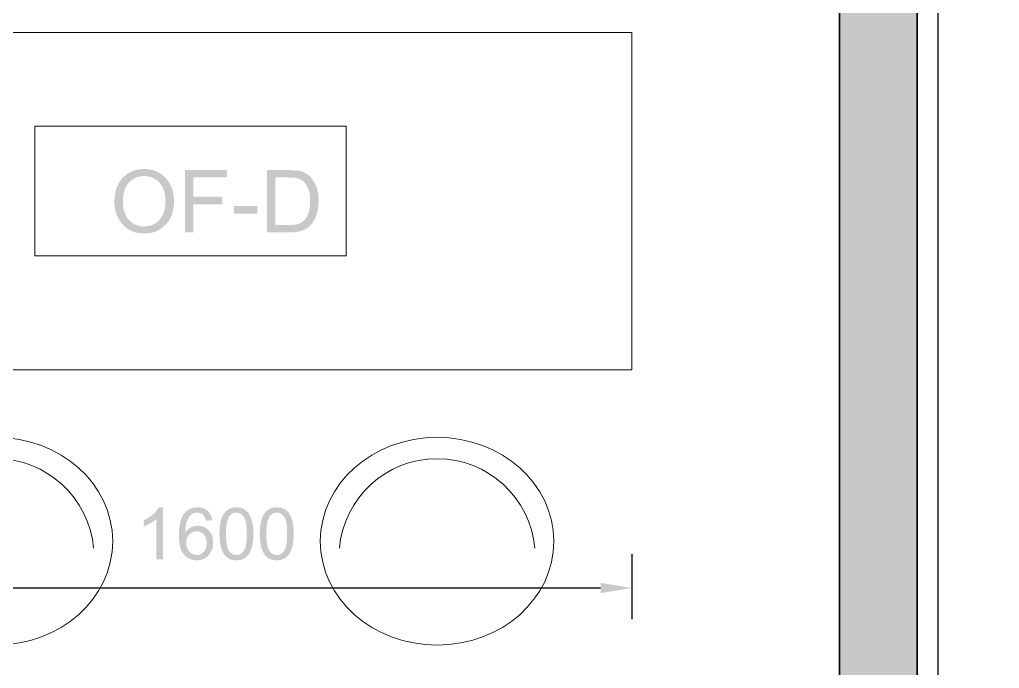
# Model space of a CAD drawing. Header units: millimetres. Extents: x -1336 to 24201, y -1370 to 16142.
# Drawn here: x 4871 to 6758, y 575 to 1825 of the extents above; entities that cross this region are included whole.
import ezdxf

# ---------------------------------------------------------------- set-up
doc = ezdxf.new("R2010")
doc.units = ezdxf.units.MM
for name, color, linetype, lineweight in [('A-ANNO-TEXT', 7, 'Continuous', 13), ('A-DIMS-MM', 7, 'Continuous', 13), ('A-DOOR', 7, 'Continuous', 13), ('A-FLOOR-ZONE', 7, 'Continuous', 13), ('A-FURN-GEN', 7, 'Continuous', 13), ('A-WALL-EXIST', 7, 'Continuous', 35)]:
    doc.layers.add(name, color=color, linetype=linetype, lineweight=lineweight)

msp = doc.modelspace()

# ---------------------------------------------------------------- hatches: boundary and pattern name
at = {"layer": 'A-ANNO-TEXT'}
h = msp.add_hatch(color=7, dxfattribs=at)
h.paths.add_polyline_path([(5110.8, 1537), (5114, 1537), (5117, 1536.8), (5120, 1536.4), (5122.9, 1536), (5125.7, 1535.4), (5128.5, 1534.6), (5131.2, 1533.8), (5133.8, 1532.8), (5136.3, 1531.6), (5138.8, 1530.4), (5141.2, 1529), (5143.5, 1527.4), (5145.8, 1525.8), (5147.9, 1523.9), (5150.1, 1522), (5152.1, 1519.9), (5154, 1517.8), (5155.9, 1515.5), (5157.6, 1513.1), (5159.1, 1510.7), (5160.6, 1508.2), (5161.9, 1505.6), (5163.1, 1502.9), (5164.1, 1500.1), (5165.1, 1497.2), (5165.9, 1494.3), (5166.6, 1491.3), (5167.1, 1488.2), (5167.6, 1485), (5167.9, 1481.7), (5168.1, 1478.3), (5168.1, 1474.8), (5168.1, 1471.4), (5167.9, 1468), (5167.6, 1464.8), (5167.1, 1461.6), (5166.6, 1458.5), (5165.9, 1455.4), (5165.1, 1452.5), (5164.1, 1449.7), (5163, 1446.9), (5161.8, 1444.2), (5160.5, 1441.6), (5159.1, 1439.1), (5157.5, 1436.7), (5155.8, 1434.4), (5154, 1432.1), (5152, 1429.9), (5150, 1427.9), (5147.8, 1426), (5145.7, 1424.2), (5143.4, 1422.5), (5141.1, 1421), (5138.7, 1419.6), (5136.2, 1418.3), (5133.7, 1417.2), (5131.1, 1416.2), (5128.4, 1415.3), (5125.6, 1414.6), (5122.8, 1414), (5119.9, 1413.6), (5117, 1413.2), (5113.9, 1413), (5110.8, 1413), (5107.6, 1413), (5104.5, 1413.2), (5101.5, 1413.6), (5098.5, 1414.1), (5095.6, 1414.7), (5092.8, 1415.4), (5090.1, 1416.3), (5087.4, 1417.4), (5084.9, 1418.5), (5082.4, 1419.8), (5080, 1421.3), (5077.6, 1422.9), (5075.4, 1424.6), (5073.2, 1426.4), (5071.1, 1428.4), (5069.1, 1430.6), (5067.2, 1432.8), (5065.4, 1435.1), (5063.7, 1437.4), (5062.2, 1439.8), (5060.8, 1442.3), (5059.5, 1444.8), (5058.3, 1447.4), (5057.3, 1450.1), (5056.3, 1452.8), (5055.5, 1455.6), (5054.8, 1458.4), (5054.3, 1461.3), (5053.9, 1464.3), (5053.5, 1467.3), (5053.4, 1470.4), (5053.3, 1473.5), (5053.4, 1477.2), (5053.6, 1480.7), (5053.9, 1484.2), (5054.3, 1487.5), (5054.9, 1490.8), (5055.6, 1493.9), (5056.4, 1497), (5057.3, 1499.9), (5058.4, 1502.8), (5059.6, 1505.6), (5060.9, 1508.2), (5062.3, 1510.8), (5063.9, 1513.3), (5065.6, 1515.6), (5067.4, 1517.9), (5069.3, 1520.1), (5071.3, 1522.1), (5073.5, 1524), (5075.6, 1525.8), (5077.9, 1527.5), (5080.2, 1529), (5082.6, 1530.4), (5085.1, 1531.7), (5087.7, 1532.8), (5090.3, 1533.8), (5093, 1534.7), (5095.8, 1535.4), (5098.7, 1536), (5101.6, 1536.4), (5104.6, 1536.8), (5107.7, 1537), (5110.8, 1537)])
h.paths.add_polyline_path([(5110.7, 1426.5), (5112.9, 1426.6), (5115.1, 1426.7), (5117.3, 1427), (5119.4, 1427.3), (5121.4, 1427.8), (5123.4, 1428.3), (5125.3, 1429), (5127.2, 1429.7), (5129, 1430.6), (5130.8, 1431.5), (5132.5, 1432.6), (5134.2, 1433.7), (5135.8, 1435), (5137.3, 1436.3), (5138.8, 1437.8), (5140.3, 1439.3), (5141.6, 1440.9), (5142.9, 1442.7), (5144.1, 1444.5), (5145.2, 1446.3), (5146.3, 1448.3), (5147.2, 1450.3), (5148, 1452.4), (5148.8, 1454.6), (5149.5, 1456.8), (5150, 1459.2), (5150.5, 1461.6), (5150.9, 1464.1), (5151.3, 1466.7), (5151.5, 1469.3), (5151.6, 1472), (5151.7, 1474.8), (5151.6, 1477.7), (5151.5, 1480.5), (5151.3, 1483.2), (5151, 1485.9), (5150.6, 1488.4), (5150.1, 1490.9), (5149.5, 1493.3), (5148.8, 1495.5), (5148, 1497.8), (5147.2, 1499.9), (5146.2, 1501.9), (5145.2, 1503.9), (5144, 1505.7), (5142.8, 1507.5), (5141.5, 1509.2), (5140.1, 1510.9), (5138.6, 1512.4), (5137.1, 1513.8), (5135.6, 1515.1), (5133.9, 1516.4), (5132.3, 1517.5), (5130.6, 1518.5), (5128.8, 1519.5), (5127, 1520.3), (5125.2, 1521), (5123.3, 1521.7), (5121.4, 1522.2), (5119.4, 1522.7), (5117.4, 1523), (5115.3, 1523.3), (5113.2, 1523.4), (5111, 1523.5), (5108.8, 1523.4), (5106.6, 1523.3), (5104.5, 1523), (5102.4, 1522.7), (5100.4, 1522.3), (5098.4, 1521.7), (5096.5, 1521.1), (5094.6, 1520.4), (5092.8, 1519.5), (5091, 1518.6), (5089.3, 1517.6), (5087.6, 1516.5), (5086, 1515.3), (5084.4, 1514), (5082.9, 1512.6), (5081.4, 1511.1), (5080, 1509.5), (5078.7, 1507.8), (5077.4, 1506), (5076.3, 1504.1), (5075.2, 1502.1), (5074.3, 1500), (5073.4, 1497.8), (5072.7, 1495.4), (5072, 1493), (5071.4, 1490.5), (5070.9, 1487.9), (5070.5, 1485.1), (5070.2, 1482.3), (5069.9, 1479.4), (5069.8, 1476.3), (5069.8, 1473.2), (5069.8, 1470.6), (5069.9, 1468.1), (5070.2, 1465.7), (5070.5, 1463.3), (5070.9, 1460.9), (5071.4, 1458.7), (5071.9, 1456.5), (5072.6, 1454.3), (5073.4, 1452.2), (5074.2, 1450.2), (5075.1, 1448.3), (5076.2, 1446.4), (5077.3, 1444.5), (5078.5, 1442.8), (5079.8, 1441.1), (5081.1, 1439.4), (5082.6, 1437.9), (5084.1, 1436.4), (5085.6, 1435.1), (5087.2, 1433.8), (5088.9, 1432.6), (5090.6, 1431.6), (5092.4, 1430.6), (5094.2, 1429.8), (5096.1, 1429), (5098, 1428.4), (5100, 1427.8), (5102, 1427.3), (5104.1, 1427), (5106.2, 1426.7), (5108.4, 1426.6), (5110.7, 1426.5)])
h.paths.add_polyline_path([(5270.2, 1520.8), (5205.1, 1520.8), (5205.1, 1483.6), (5261.5, 1483.6), (5261.5, 1469.4), (5205.1, 1469.4), (5205.1, 1415), (5189.3, 1415), (5189.3, 1535), (5270.2, 1535), (5270.2, 1520.8)])
h.paths.add_polyline_path([(5328.7, 1451), (5283.6, 1451), (5283.6, 1465.8), (5328.7, 1465.8), (5328.7, 1451)])
h.paths.add_polyline_path([(5347.5, 1535), (5388.9, 1535), (5391.6, 1535), (5394.2, 1534.9), (5396.6, 1534.8), (5399, 1534.7), (5401.3, 1534.6), (5403.5, 1534.4), (5405.6, 1534.2), (5407.7, 1533.9), (5409.6, 1533.6), (5411.5, 1533.1), (5413.4, 1532.6), (5415.3, 1532), (5417.2, 1531.3), (5419, 1530.4), (5420.9, 1529.5), (5422.7, 1528.5), (5424.4, 1527.4), (5426.1, 1526.1), (5427.8, 1524.8), (5429.4, 1523.4), (5430.9, 1521.9), (5432.4, 1520.2), (5433.8, 1518.5), (5435.2, 1516.7), (5436.5, 1514.7), (5437.7, 1512.8), (5438.9, 1510.7), (5440, 1508.6), (5441, 1506.4), (5442, 1504.1), (5442.8, 1501.8), (5443.6, 1499.4), (5444, 1498.1), (5444.3, 1496.8), (5444.7, 1495.5), (5445, 1494.2), (5445.2, 1492.8), (5445.5, 1491.4), (5445.7, 1490), (5445.9, 1488.5), (5446.1, 1487), (5446.3, 1485.5), (5446.4, 1483.9), (5446.5, 1482.4), (5446.6, 1480.7), (5446.7, 1479.1), (5446.7, 1477.4), (5446.7, 1475.7), (5446.6, 1472.4), (5446.5, 1469.2), (5446.3, 1466), (5445.9, 1463), (5445.5, 1460), (5444.9, 1457.1), (5444.3, 1454.3), (5443.5, 1451.5), (5442.7, 1448.8), (5441.8, 1446.2), (5440.7, 1443.7), (5439.6, 1441.2), (5438.4, 1438.8), (5437, 1436.5), (5435.6, 1434.2), (5434.1, 1432.1), (5433.3, 1431), (5432.4, 1430), (5431.6, 1429), (5430.7, 1428.1), (5429.7, 1427.2), (5428.7, 1426.3), (5427.7, 1425.4), (5426.7, 1424.6), (5425.6, 1423.8), (5424.4, 1423.1), (5423.3, 1422.4), (5422.1, 1421.7), (5420.9, 1421), (5419.6, 1420.4), (5418.3, 1419.8), (5416.9, 1419.3), (5415.6, 1418.8), (5414.2, 1418.3), (5412.7, 1417.8), (5411.2, 1417.4), (5409.7, 1417), (5408.2, 1416.7), (5406.6, 1416.4), (5405, 1416.1), (5403.3, 1415.8), (5401.6, 1415.6), (5399.9, 1415.4), (5398.1, 1415.3), (5396.3, 1415.2), (5394.5, 1415.1), (5392.6, 1415), (5390.7, 1415), (5347.5, 1415), (5347.5, 1535)])
h.paths.add_polyline_path([(5363.4, 1429.2), (5389.1, 1429.2), (5391, 1429.3), (5392.9, 1429.3), (5394.7, 1429.4), (5396.5, 1429.5), (5398.2, 1429.6), (5399.9, 1429.8), (5401.5, 1430), (5403.1, 1430.2), (5404.7, 1430.5), (5406.2, 1430.9), (5407.8, 1431.4), (5409.3, 1432), (5410.9, 1432.8), (5412.5, 1433.6), (5414.1, 1434.5), (5415.6, 1435.5), (5416.4, 1436.1), (5417.2, 1436.7), (5417.9, 1437.4), (5418.7, 1438.1), (5419.4, 1438.8), (5420.1, 1439.6), (5420.8, 1440.4), (5421.4, 1441.3), (5422.1, 1442.2), (5422.7, 1443.1), (5423.3, 1444.1), (5423.9, 1445.2), (5424.5, 1446.3), (5425.1, 1447.4), (5425.6, 1448.6), (5426.2, 1449.8), (5426.7, 1451.1), (5427.1, 1452.4), (5427.6, 1453.7), (5428, 1455.1), (5428.4, 1456.6), (5428.7, 1458.1), (5429, 1459.7), (5429.3, 1461.3), (5429.5, 1463), (5429.7, 1464.7), (5429.9, 1466.4), (5430.1, 1468.2), (5430.2, 1470.1), (5430.3, 1472), (5430.3, 1474), (5430.3, 1476), (5430.3, 1478.2), (5430.2, 1480.4), (5430.1, 1482.6), (5429.9, 1484.7), (5429.7, 1486.8), (5429.4, 1488.8), (5429.1, 1490.8), (5428.7, 1492.8), (5428.3, 1494.7), (5427.8, 1496.6), (5427.2, 1498.5), (5426.5, 1500.3), (5425.7, 1502), (5424.8, 1503.7), (5423.9, 1505.4), (5422.8, 1507), (5421.7, 1508.6), (5420.6, 1510), (5419.4, 1511.4), (5418.2, 1512.6), (5417, 1513.7), (5415.7, 1514.8), (5414.3, 1515.7), (5413, 1516.5), (5411.6, 1517.2), (5410.2, 1517.8), (5408.8, 1518.4), (5407.5, 1518.9), (5406.1, 1519.3), (5404.8, 1519.6), (5403.5, 1519.9), (5402.1, 1520.1), (5400.8, 1520.3), (5399.3, 1520.4), (5397.7, 1520.5), (5396.1, 1520.6), (5394.4, 1520.7), (5392.5, 1520.7), (5390.6, 1520.7), (5388.6, 1520.8), (5363.4, 1520.8), (5363.4, 1429.2)])
at = {"layer": 'A-DIMS-MM'}
h = msp.add_hatch(color=7, dxfattribs=at)
h.paths.add_polyline_path([(6572.6, 1160.7), (6585, 1160.7), (6585, 1091.3), (6583.8, 1091.3), (6582.7, 1091.3), (6581.6, 1091.4), (6580.4, 1091.6), (6579.3, 1091.8), (6578.2, 1092.1), (6577.1, 1092.4), (6576, 1092.8), (6574.3, 1093.5), (6572.5, 1094.3), (6570.8, 1095.2), (6569, 1096.2), (6567.3, 1097.3), (6565.5, 1098.6), (6563.8, 1099.9), (6562.1, 1101.3), (6561.2, 1102), (6560.3, 1102.8), (6559.4, 1103.6), (6558.5, 1104.5), (6557.6, 1105.4), (6556.6, 1106.4), (6555.7, 1107.4), (6554.7, 1108.4), (6553.7, 1109.5), (6552.6, 1110.6), (6551.6, 1111.8), (6550.6, 1113), (6549.5, 1114.2), (6548.4, 1115.5), (6547.3, 1116.8), (6546.2, 1118.1), (6544.4, 1120.2), (6542.8, 1122.2), (6541.1, 1124.2), (6539.5, 1126), (6538, 1127.8), (6536.5, 1129.4), (6535, 1131), (6533.6, 1132.5), (6532.2, 1133.9), (6530.9, 1135.2), (6529.6, 1136.4), (6528.4, 1137.6), (6527.2, 1138.6), (6526.1, 1139.6), (6525, 1140.5), (6523.9, 1141.3), (6522.9, 1142), (6521.9, 1142.7), (6520.9, 1143.3), (6519.9, 1143.9), (6518.9, 1144.4), (6517.9, 1144.9), (6516.9, 1145.4), (6516, 1145.8), (6515, 1146.1), (6514, 1146.4), (6513.1, 1146.7), (6512.1, 1146.9), (6511.2, 1147.1), (6510.3, 1147.2), (6509.4, 1147.3), (6508.4, 1147.3), (6507.5, 1147.3), (6506.6, 1147.2), (6505.6, 1147.1), (6504.8, 1146.9), (6503.9, 1146.8), (6503, 1146.5), (6502.2, 1146.2), (6501.4, 1145.9), (6500.6, 1145.6), (6499.8, 1145.2), (6499, 1144.7), (6498.3, 1144.2), (6497.6, 1143.7), (6496.9, 1143.1), (6496.2, 1142.5), (6495.5, 1141.8), (6494.9, 1141.1), (6494.3, 1140.4), (6493.7, 1139.6), (6493.2, 1138.9), (6492.7, 1138.1), (6492.3, 1137.2), (6491.9, 1136.4), (6491.6, 1135.5), (6491.2, 1134.6), (6491, 1133.7), (6490.8, 1132.7), (6490.6, 1131.7), (6490.4, 1130.7), (6490.3, 1129.7), (6490.3, 1128.6), (6490.2, 1127.5), (6490.3, 1126.4), (6490.3, 1125.3), (6490.4, 1124.2), (6490.6, 1123.1), (6490.8, 1122.1), (6491, 1121.1), (6491.3, 1120.1), (6491.6, 1119.1), (6492, 1118.2), (6492.4, 1117.3), (6492.9, 1116.5), (6493.4, 1115.7), (6493.9, 1114.9), (6494.5, 1114.1), (6495.2, 1113.3), (6495.8, 1112.6), (6496.5, 1111.9), (6497.3, 1111.3), (6498.1, 1110.7), (6498.9, 1110.2), (6499.7, 1109.7), (6500.6, 1109.2), (6501.5, 1108.8), (6502.5, 1108.4), (6503.5, 1108.1), (6504.5, 1107.8), (6505.5, 1107.6), (6506.6, 1107.3), (6507.7, 1107.2), (6508.9, 1107.1), (6510.1, 1107), (6511.3, 1107), (6509.9, 1093.7), (6508.1, 1093.9), (6506.3, 1094.2), (6504.6, 1094.5), (6503, 1094.9), (6501.4, 1095.3), (6499.8, 1095.8), (6498.3, 1096.3), (6496.9, 1097), (6495.5, 1097.6), (6494.2, 1098.4), (6492.9, 1099.1), (6491.7, 1100), (6490.5, 1100.9), (6489.4, 1101.9), (6488.3, 1102.9), (6487.3, 1104), (6486.4, 1105.1), (6485.5, 1106.3), (6484.7, 1107.5), (6483.9, 1108.8), (6483.2, 1110.1), (6482.6, 1111.5), (6482, 1112.9), (6481.5, 1114.4), (6481.1, 1115.9), (6480.7, 1117.4), (6480.3, 1119), (6480.1, 1120.7), (6479.8, 1122.4), (6479.7, 1124.2), (6479.6, 1126), (6479.6, 1127.8), (6479.6, 1129.7), (6479.7, 1131.5), (6479.9, 1133.3), (6480.1, 1135), (6480.4, 1136.6), (6480.7, 1138.3), (6481.2, 1139.8), (6481.7, 1141.3), (6482.2, 1142.8), (6482.8, 1144.2), (6483.5, 1145.6), (6484.3, 1146.9), (6485.1, 1148.2), (6486, 1149.4), (6486.9, 1150.6), (6488, 1151.7), (6489, 1152.8), (6490.1, 1153.8), (6491.2, 1154.7), (6492.4, 1155.6), (6493.6, 1156.4), (6494.8, 1157.1), (6496.1, 1157.8), (6497.3, 1158.3), (6498.6, 1158.9), (6500, 1159.3), (6501.4, 1159.7), (6502.8, 1160), (6504.2, 1160.2), (6505.7, 1160.4), (6507.2, 1160.5), (6508.7, 1160.5), (6510.3, 1160.5), (6511.9, 1160.4), (6513.4, 1160.2), (6515, 1159.9), (6516.5, 1159.5), (6518.1, 1159.1), (6519.6, 1158.6), (6521.1, 1158), (6522.6, 1157.3), (6524.2, 1156.5), (6525.8, 1155.6), (6527.4, 1154.5), (6529, 1153.4), (6530.6, 1152.2), (6532.3, 1150.8), (6533.9, 1149.4), (6534.8, 1148.6), (6535.7, 1147.8), (6536.6, 1146.9), (6537.6, 1145.9), (6538.6, 1144.9), (6539.7, 1143.8), (6540.8, 1142.7), (6541.9, 1141.4), (6543.1, 1140.2), (6544.3, 1138.8), (6545.6, 1137.4), (6546.9, 1136), (6548.2, 1134.5), (6549.6, 1132.9), (6551, 1131.2), (6552.4, 1129.5), (6553.6, 1128.1), (6554.7, 1126.8), (6555.8, 1125.5), (6556.9, 1124.2), (6557.9, 1123.1), (6558.8, 1122), (6559.7, 1121), (6560.6, 1120), (6561.4, 1119.1), (6562.1, 1118.3), (6562.8, 1117.5), (6563.5, 1116.8), (6564.1, 1116.2), (6564.7, 1115.6), (6565.2, 1115.1), (6565.6, 1114.6), (6567.4, 1113.1), (6569.1, 1111.6), (6570.9, 1110.3), (6572.6, 1109.2), (6572.6, 1160.7)])
h.paths.add_polyline_path([(6557.5, 1174.5), (6556.4, 1188), (6557.6, 1188.2), (6558.7, 1188.5), (6559.9, 1188.7), (6561, 1189), (6562, 1189.4), (6563.1, 1189.7), (6564.1, 1190.1), (6565, 1190.5), (6565.9, 1191), (6566.8, 1191.5), (6567.6, 1192), (6568.4, 1192.5), (6569.2, 1193.1), (6569.9, 1193.7), (6570.6, 1194.4), (6571.2, 1195), (6571.8, 1195.7), (6572.4, 1196.4), (6572.9, 1197.2), (6573.4, 1197.9), (6573.8, 1198.7), (6574.2, 1199.5), (6574.6, 1200.3), (6574.9, 1201.1), (6575.2, 1201.9), (6575.5, 1202.8), (6575.7, 1203.6), (6575.9, 1204.5), (6576, 1205.4), (6576.1, 1206.3), (6576.2, 1207.3), (6576.2, 1208.2), (6576.2, 1209.4), (6576.1, 1210.5), (6575.9, 1211.6), (6575.8, 1212.7), (6575.5, 1213.8), (6575.2, 1214.8), (6574.8, 1215.8), (6574.4, 1216.8), (6574, 1217.8), (6573.4, 1218.8), (6572.9, 1219.7), (6572.2, 1220.6), (6571.6, 1221.5), (6570.8, 1222.3), (6570, 1223.2), (6569.2, 1224), (6568.3, 1224.8), (6567.3, 1225.5), (6566.4, 1226.2), (6565.4, 1226.8), (6564.3, 1227.4), (6563.3, 1227.9), (6562.2, 1228.4), (6561, 1228.8), (6559.8, 1229.2), (6558.6, 1229.5), (6557.4, 1229.8), (6556.1, 1230), (6554.7, 1230.2), (6553.4, 1230.3), (6552, 1230.4), (6550.5, 1230.4), (6549.2, 1230.4), (6547.9, 1230.3), (6546.6, 1230.2), (6545.3, 1230.1), (6544.1, 1229.8), (6542.9, 1229.6), (6541.8, 1229.3), (6540.7, 1228.9), (6539.6, 1228.5), (6538.6, 1228), (6537.6, 1227.5), (6536.6, 1227), (6535.7, 1226.4), (6534.8, 1225.7), (6534, 1225), (6533.1, 1224.3), (6532.4, 1223.5), (6531.7, 1222.6), (6531, 1221.8), (6530.4, 1220.9), (6529.8, 1220), (6529.3, 1219.1), (6528.8, 1218.1), (6528.4, 1217.1), (6528, 1216.1), (6527.7, 1215), (6527.4, 1213.9), (6527.2, 1212.8), (6527, 1211.7), (6526.9, 1210.5), (6526.8, 1209.3), (6526.8, 1208), (6526.8, 1206.5), (6526.9, 1205), (6527.2, 1203.5), (6527.5, 1202.1), (6527.9, 1200.7), (6528.4, 1199.4), (6528.9, 1198.1), (6529.6, 1196.8), (6530.3, 1195.6), (6531.1, 1194.4), (6532, 1193.3), (6532.8, 1192.3), (6533.8, 1191.4), (6534.8, 1190.5), (6535.8, 1189.7), (6536.9, 1188.9), (6535.4, 1176.8), (6481.4, 1187), (6481.4, 1239.2), (6493.8, 1239.2), (6493.8, 1197.3), (6522, 1191.6), (6521.2, 1192.8), (6520.4, 1194), (6519.7, 1195.2), (6519.1, 1196.4), (6518.5, 1197.6), (6518, 1198.8), (6517.5, 1200.1), (6517, 1201.3), (6516.6, 1202.6), (6516.3, 1203.8), (6516, 1205.1), (6515.8, 1206.3), (6515.6, 1207.6), (6515.5, 1208.9), (6515.4, 1210.2), (6515.4, 1211.5), (6515.4, 1213.2), (6515.5, 1214.8), (6515.7, 1216.5), (6516, 1218.1), (6516.3, 1219.6), (6516.7, 1221.2), (6517.2, 1222.7), (6517.8, 1224.1), (6518.4, 1225.6), (6519.1, 1227), (6519.9, 1228.3), (6520.7, 1229.7), (6521.7, 1231), (6522.7, 1232.2), (6523.8, 1233.5), (6524.9, 1234.7), (6526.1, 1235.8), (6527.4, 1236.9), (6528.7, 1237.9), (6530, 1238.8), (6531.4, 1239.7), (6532.8, 1240.4), (6534.3, 1241.1), (6535.8, 1241.8), (6537.3, 1242.3), (6538.9, 1242.8), (6540.6, 1243.2), (6542.3, 1243.5), (6544, 1243.8), (6545.7, 1244), (6547.6, 1244.1), (6549.4, 1244.1), (6551.2, 1244.1), (6552.9, 1244), (6554.6, 1243.8), (6556.3, 1243.6), (6557.9, 1243.3), (6559.5, 1243), (6561.1, 1242.5), (6562.7, 1242), (6564.2, 1241.5), (6565.7, 1240.9), (6567.2, 1240.2), (6568.6, 1239.5), (6570, 1238.6), (6571.4, 1237.8), (6572.7, 1236.8), (6574, 1235.8), (6575.6, 1234.5), (6577, 1233.2), (6578.4, 1231.8), (6579.6, 1230.3), (6580.8, 1228.8), (6581.8, 1227.2), (6582.8, 1225.6), (6583.6, 1223.9), (6584.4, 1222.1), (6585, 1220.3), (6585.5, 1218.4), (6586, 1216.5), (6586.3, 1214.5), (6586.6, 1212.5), (6586.7, 1210.4), (6586.8, 1208.2), (6586.8, 1206.5), (6586.7, 1204.7), (6586.5, 1203.1), (6586.3, 1201.4), (6586, 1199.8), (6585.7, 1198.2), (6585.3, 1196.7), (6584.8, 1195.2), (6584.3, 1193.8), (6583.7, 1192.4), (6583, 1191), (6582.3, 1189.7), (6581.5, 1188.4), (6580.6, 1187.2), (6579.7, 1186), (6578.8, 1184.9), (6577.7, 1183.8), (6576.7, 1182.7), (6575.6, 1181.7), (6574.4, 1180.8), (6573.2, 1180), (6572, 1179.2), (6570.7, 1178.4), (6569.4, 1177.7), (6568.1, 1177.1), (6566.7, 1176.6), (6565.3, 1176.1), (6563.8, 1175.6), (6562.3, 1175.3), (6560.7, 1175), (6559.1, 1174.7), (6557.5, 1174.5)])
h.paths.add_polyline_path([(6533.2, 1256.1), (6530.9, 1256.1), (6528.7, 1256.1), (6526.5, 1256.2), (6524.4, 1256.3), (6522.3, 1256.5), (6520.3, 1256.6), (6518.3, 1256.8), (6516.4, 1257), (6514.6, 1257.3), (6512.8, 1257.6), (6511, 1257.9), (6509.4, 1258.2), (6507.8, 1258.6), (6506.2, 1259), (6504.7, 1259.5), (6503.2, 1259.9), (6501.8, 1260.4), (6500.5, 1260.9), (6499.2, 1261.5), (6497.9, 1262.1), (6496.7, 1262.7), (6495.5, 1263.3), (6494.3, 1264), (6493.2, 1264.7), (6492.1, 1265.4), (6491.1, 1266.2), (6490.1, 1266.9), (6489.1, 1267.8), (6488.2, 1268.6), (6487.4, 1269.5), (6486.5, 1270.4), (6485.7, 1271.3), (6485, 1272.3), (6484.3, 1273.3), (6483.6, 1274.3), (6483, 1275.3), (6482.5, 1276.4), (6482, 1277.5), (6481.5, 1278.7), (6481.1, 1279.8), (6480.7, 1281), (6480.4, 1282.3), (6480.2, 1283.5), (6480, 1284.8), (6479.8, 1286.2), (6479.7, 1287.5), (6479.6, 1288.9), (6479.6, 1290.3), (6479.6, 1292.4), (6479.8, 1294.4), (6480, 1296.4), (6480.4, 1298.3), (6480.9, 1300.1), (6481.5, 1301.8), (6482.2, 1303.5), (6483, 1305.2), (6483.9, 1306.7), (6484.9, 1308.2), (6485.9, 1309.6), (6487.1, 1311), (6488.4, 1312.3), (6489.8, 1313.5), (6491.2, 1314.6), (6492.8, 1315.7), (6494.4, 1316.7), (6496.2, 1317.6), (6498, 1318.5), (6499.9, 1319.4), (6501.9, 1320.2), (6504, 1320.9), (6506.1, 1321.6), (6508.4, 1322.2), (6509.6, 1322.5), (6510.8, 1322.8), (6512.1, 1323), (6513.4, 1323.2), (6514.8, 1323.4), (6516.2, 1323.6), (6517.7, 1323.8), (6519.2, 1324), (6520.8, 1324.1), (6522.4, 1324.2), (6524.1, 1324.3), (6525.8, 1324.4), (6527.6, 1324.5), (6529.4, 1324.5), (6531.3, 1324.6), (6533.2, 1324.6), (6535.5, 1324.5), (6537.7, 1324.5), (6539.9, 1324.4), (6542, 1324.3), (6544.1, 1324.2), (6546.1, 1324), (6548, 1323.8), (6549.9, 1323.6), (6551.8, 1323.4), (6553.5, 1323.1), (6555.3, 1322.8), (6556.9, 1322.4), (6558.5, 1322.1), (6560.1, 1321.7), (6561.6, 1321.2), (6563, 1320.8), (6564.4, 1320.3), (6565.8, 1319.8), (6567.1, 1319.2), (6568.4, 1318.6), (6569.6, 1318), (6570.8, 1317.4), (6572, 1316.7), (6573.1, 1316), (6574.2, 1315.3), (6575.2, 1314.6), (6576.2, 1313.8), (6577.2, 1313), (6578.1, 1312.1), (6579, 1311.2), (6579.8, 1310.3), (6580.6, 1309.4), (6581.3, 1308.5), (6582, 1307.5), (6582.7, 1306.4), (6583.3, 1305.4), (6583.9, 1304.3), (6584.4, 1303.2), (6584.8, 1302), (6585.2, 1300.9), (6585.6, 1299.7), (6585.9, 1298.4), (6586.2, 1297.1), (6586.4, 1295.8), (6586.6, 1294.5), (6586.7, 1293.1), (6586.8, 1291.7), (6586.8, 1290.3), (6586.7, 1288.5), (6586.6, 1286.6), (6586.4, 1284.9), (6586.1, 1283.1), (6585.7, 1281.5), (6585.3, 1279.9), (6584.7, 1278.3), (6584.1, 1276.8), (6583.3, 1275.3), (6582.5, 1273.9), (6581.6, 1272.5), (6580.7, 1271.2), (6579.6, 1270), (6578.5, 1268.7), (6577.2, 1267.6), (6575.9, 1266.5), (6574.2, 1265.2), (6572.4, 1264), (6570.4, 1262.9), (6568.3, 1261.9), (6566.1, 1261), (6563.8, 1260.1), (6561.3, 1259.4), (6558.7, 1258.7), (6555.9, 1258.1), (6553.1, 1257.5), (6550.1, 1257.1), (6547, 1256.7), (6543.7, 1256.5), (6540.4, 1256.3), (6536.8, 1256.1), (6533.2, 1256.1)])
h.paths.add_polyline_path([(6533.2, 1269.3), (6536.4, 1269.4), (6539.4, 1269.4), (6542.3, 1269.6), (6545.1, 1269.7), (6547.7, 1269.9), (6550.2, 1270.2), (6552.5, 1270.5), (6554.7, 1270.9), (6556.8, 1271.3), (6558.8, 1271.7), (6560.6, 1272.2), (6562.3, 1272.7), (6563.8, 1273.3), (6565.2, 1274), (6566.5, 1274.7), (6567.6, 1275.4), (6568.7, 1276.2), (6569.6, 1276.9), (6570.5, 1277.8), (6571.4, 1278.6), (6572.1, 1279.4), (6572.8, 1280.3), (6573.5, 1281.2), (6574.1, 1282.1), (6574.6, 1283.1), (6575, 1284.1), (6575.4, 1285), (6575.7, 1286.1), (6575.9, 1287.1), (6576.1, 1288.1), (6576.2, 1289.2), (6576.2, 1290.3), (6576.2, 1291.4), (6576.1, 1292.5), (6575.9, 1293.6), (6575.7, 1294.6), (6575.4, 1295.6), (6575, 1296.6), (6574.5, 1297.6), (6574, 1298.5), (6573.5, 1299.4), (6572.8, 1300.3), (6572.1, 1301.2), (6571.4, 1302.1), (6570.5, 1302.9), (6569.6, 1303.7), (6568.6, 1304.5), (6567.6, 1305.3), (6566.5, 1306), (6565.2, 1306.7), (6563.8, 1307.3), (6562.2, 1307.9), (6560.5, 1308.4), (6558.7, 1308.9), (6556.8, 1309.4), (6554.7, 1309.8), (6552.5, 1310.2), (6550.1, 1310.5), (6547.7, 1310.7), (6545, 1310.9), (6542.3, 1311.1), (6539.4, 1311.2), (6536.4, 1311.3), (6533.2, 1311.3), (6530, 1311.3), (6527, 1311.2), (6524.1, 1311.1), (6521.3, 1310.9), (6518.7, 1310.7), (6516.2, 1310.5), (6513.9, 1310.2), (6511.6, 1309.8), (6509.6, 1309.4), (6507.6, 1308.9), (6505.8, 1308.4), (6504.1, 1307.9), (6502.6, 1307.3), (6501.2, 1306.7), (6499.9, 1306), (6498.8, 1305.3), (6497.7, 1304.5), (6496.8, 1303.7), (6495.9, 1302.9), (6495, 1302), (6494.3, 1301.2), (6493.6, 1300.3), (6492.9, 1299.4), (6492.4, 1298.5), (6491.9, 1297.5), (6491.4, 1296.5), (6491.1, 1295.5), (6490.8, 1294.5), (6490.5, 1293.5), (6490.4, 1292.4), (6490.3, 1291.3), (6490.2, 1290.2), (6490.3, 1289.1), (6490.4, 1288), (6490.5, 1287), (6490.7, 1286), (6491, 1285), (6491.3, 1284), (6491.7, 1283.1), (6492.1, 1282.2), (6492.6, 1281.3), (6493.2, 1280.5), (6493.8, 1279.7), (6494.5, 1278.9), (6495.2, 1278.1), (6496, 1277.4), (6496.9, 1276.7), (6497.8, 1276), (6499, 1275.2), (6500.4, 1274.4), (6501.9, 1273.7), (6503.6, 1273.1), (6505.3, 1272.5), (6507.2, 1271.9), (6509.3, 1271.4), (6511.4, 1271), (6513.7, 1270.6), (6516.1, 1270.3), (6518.6, 1270), (6521.3, 1269.8), (6524.1, 1269.6), (6527, 1269.4), (6530, 1269.4), (6533.2, 1269.3)])
h.paths.add_polyline_path([(6533.2, 1337.7), (6530.9, 1337.7), (6528.7, 1337.7), (6526.5, 1337.8), (6524.4, 1337.9), (6522.3, 1338), (6520.3, 1338.2), (6518.3, 1338.4), (6516.4, 1338.6), (6514.6, 1338.9), (6512.8, 1339.2), (6511, 1339.5), (6509.4, 1339.8), (6507.8, 1340.2), (6506.2, 1340.6), (6504.7, 1341), (6503.2, 1341.5), (6501.8, 1342), (6500.5, 1342.5), (6499.2, 1343.1), (6497.9, 1343.6), (6496.7, 1344.3), (6495.5, 1344.9), (6494.3, 1345.6), (6493.2, 1346.3), (6492.1, 1347), (6491.1, 1347.7), (6490.1, 1348.5), (6489.1, 1349.3), (6488.2, 1350.2), (6487.4, 1351.1), (6486.5, 1352), (6485.7, 1352.9), (6485, 1353.8), (6484.3, 1354.8), (6483.6, 1355.9), (6483, 1356.9), (6482.5, 1358), (6482, 1359.1), (6481.5, 1360.2), (6481.1, 1361.4), (6480.7, 1362.6), (6480.4, 1363.9), (6480.2, 1365.1), (6480, 1366.4), (6479.8, 1367.7), (6479.7, 1369.1), (6479.6, 1370.5), (6479.6, 1371.9), (6479.6, 1374), (6479.8, 1376), (6480, 1377.9), (6480.4, 1379.8), (6480.9, 1381.7), (6481.5, 1383.4), (6482.2, 1385.1), (6483, 1386.7), (6483.9, 1388.3), (6484.9, 1389.8), (6485.9, 1391.2), (6487.1, 1392.5), (6488.4, 1393.8), (6489.8, 1395), (6491.2, 1396.2), (6492.8, 1397.3), (6494.4, 1398.3), (6496.2, 1399.2), (6498, 1400.1), (6499.9, 1401), (6501.9, 1401.8), (6504, 1402.5), (6506.1, 1403.2), (6508.4, 1403.8), (6509.6, 1404.1), (6510.8, 1404.3), (6512.1, 1404.6), (6513.4, 1404.8), (6514.8, 1405), (6516.2, 1405.2), (6517.7, 1405.4), (6519.2, 1405.5), (6520.8, 1405.7), (6522.4, 1405.8), (6524.1, 1405.9), (6525.8, 1406), (6527.6, 1406.1), (6529.4, 1406.1), (6531.3, 1406.1), (6533.2, 1406.1), (6535.5, 1406.1), (6537.7, 1406.1), (6539.9, 1406), (6542, 1405.9), (6544.1, 1405.8), (6546.1, 1405.6), (6548, 1405.4), (6549.9, 1405.2), (6551.8, 1404.9), (6553.5, 1404.7), (6555.3, 1404.3), (6556.9, 1404), (6558.5, 1403.6), (6560.1, 1403.2), (6561.6, 1402.8), (6563, 1402.3), (6564.4, 1401.9), (6565.8, 1401.3), (6567.1, 1400.8), (6568.4, 1400.2), (6569.6, 1399.6), (6570.8, 1399), (6572, 1398.3), (6573.1, 1397.6), (6574.2, 1396.9), (6575.2, 1396.1), (6576.2, 1395.3), (6577.2, 1394.5), (6578.1, 1393.7), (6579, 1392.8), (6579.8, 1391.9), (6580.6, 1391), (6581.3, 1390), (6582, 1389), (6582.7, 1388), (6583.3, 1387), (6583.9, 1385.9), (6584.4, 1384.8), (6584.8, 1383.6), (6585.2, 1382.4), (6585.6, 1381.2), (6585.9, 1380), (6586.2, 1378.7), (6586.4, 1377.4), (6586.6, 1376.1), (6586.7, 1374.7), (6586.8, 1373.3), (6586.8, 1371.9), (6586.7, 1370), (6586.6, 1368.2), (6586.4, 1366.4), (6586.1, 1364.7), (6585.7, 1363), (6585.3, 1361.4), (6584.7, 1359.9), (6584.1, 1358.3), (6583.3, 1356.9), (6582.5, 1355.5), (6581.6, 1354.1), (6580.7, 1352.8), (6579.6, 1351.5), (6578.5, 1350.3), (6577.2, 1349.2), (6575.9, 1348.1), (6574.2, 1346.8), (6572.4, 1345.6), (6570.4, 1344.5), (6568.3, 1343.5), (6566.1, 1342.6), (6563.8, 1341.7), (6561.3, 1341), (6558.7, 1340.3), (6555.9, 1339.7), (6553.1, 1339.1), (6550.1, 1338.7), (6547, 1338.3), (6543.7, 1338), (6540.4, 1337.8), (6536.8, 1337.7), (6533.2, 1337.7)])
h.paths.add_polyline_path([(6533.2, 1350.9), (6536.4, 1350.9), (6539.4, 1351), (6542.3, 1351.1), (6545.1, 1351.3), (6547.7, 1351.5), (6550.2, 1351.8), (6552.5, 1352.1), (6554.7, 1352.4), (6556.8, 1352.8), (6558.8, 1353.3), (6560.6, 1353.8), (6562.3, 1354.3), (6563.8, 1354.9), (6565.2, 1355.6), (6566.5, 1356.2), (6567.6, 1357), (6568.7, 1357.7), (6569.6, 1358.5), (6570.5, 1359.3), (6571.4, 1360.2), (6572.1, 1361), (6572.8, 1361.9), (6573.5, 1362.8), (6574.1, 1363.7), (6574.6, 1364.7), (6575, 1365.6), (6575.4, 1366.6), (6575.7, 1367.6), (6575.9, 1368.7), (6576.1, 1369.7), (6576.2, 1370.8), (6576.2, 1371.9), (6576.2, 1373), (6576.1, 1374.1), (6575.9, 1375.1), (6575.7, 1376.2), (6575.4, 1377.2), (6575, 1378.2), (6574.5, 1379.1), (6574, 1380.1), (6573.5, 1381), (6572.8, 1381.9), (6572.1, 1382.8), (6571.4, 1383.6), (6570.5, 1384.5), (6569.6, 1385.3), (6568.6, 1386.1), (6567.6, 1386.8), (6566.5, 1387.6), (6565.2, 1388.3), (6563.8, 1388.9), (6562.2, 1389.5), (6560.5, 1390), (6558.7, 1390.5), (6556.8, 1391), (6554.7, 1391.4), (6552.5, 1391.7), (6550.1, 1392), (6547.7, 1392.3), (6545, 1392.5), (6542.3, 1392.7), (6539.4, 1392.8), (6536.4, 1392.9), (6533.2, 1392.9), (6530, 1392.9), (6527, 1392.8), (6524.1, 1392.7), (6521.3, 1392.5), (6518.7, 1392.3), (6516.2, 1392), (6513.9, 1391.7), (6511.6, 1391.4), (6509.6, 1391), (6507.6, 1390.5), (6505.8, 1390), (6504.1, 1389.5), (6502.6, 1388.9), (6501.2, 1388.3), (6499.9, 1387.6), (6498.8, 1386.8), (6497.7, 1386.1), (6496.8, 1385.3), (6495.9, 1384.5), (6495, 1383.6), (6494.3, 1382.8), (6493.6, 1381.9), (6492.9, 1381), (6492.4, 1380), (6491.9, 1379.1), (6491.4, 1378.1), (6491.1, 1377.1), (6490.8, 1376.1), (6490.5, 1375), (6490.4, 1374), (6490.3, 1372.9), (6490.2, 1371.8), (6490.3, 1370.7), (6490.4, 1369.6), (6490.5, 1368.6), (6490.7, 1367.5), (6491, 1366.6), (6491.3, 1365.6), (6491.7, 1364.7), (6492.1, 1363.8), (6492.6, 1362.9), (6493.2, 1362.1), (6493.8, 1361.2), (6494.5, 1360.5), (6495.2, 1359.7), (6496, 1359), (6496.9, 1358.3), (6497.8, 1357.6), (6499, 1356.8), (6500.4, 1356), (6501.9, 1355.3), (6503.6, 1354.7), (6505.3, 1354.1), (6507.2, 1353.5), (6509.3, 1353), (6511.4, 1352.6), (6513.7, 1352.2), (6516.1, 1351.9), (6518.6, 1351.6), (6521.3, 1351.3), (6524.1, 1351.2), (6527, 1351), (6530, 1350.9), (6533.2, 1350.9)])
h = msp.add_hatch(color=7, dxfattribs=at)
h.paths.add_polyline_path([(5146.7, 785), (5134.4, 785), (5134.4, 863.2), (5133.2, 862.2), (5132, 861.1), (5130.7, 860.1), (5129.3, 859), (5127.8, 858), (5126.2, 856.9), (5124.5, 855.8), (5122.7, 854.8), (5121, 853.8), (5119.2, 852.8), (5117.6, 851.9), (5115.9, 851.1), (5114.3, 850.3), (5112.8, 849.6), (5111.3, 849), (5109.8, 848.4), (5109.8, 860.3), (5112.4, 861.5), (5114.8, 862.9), (5117.2, 864.2), (5119.5, 865.7), (5121.7, 867.2), (5123.8, 868.7), (5125.9, 870.3), (5127.8, 872), (5129.7, 873.8), (5131.4, 875.5), (5133, 877.1), (5134.4, 878.8), (5135.7, 880.5), (5136.9, 882.1), (5137.9, 883.8), (5138.7, 885.4), (5146.7, 885.4), (5146.7, 785)])
h.paths.add_polyline_path([(5241.8, 860.5), (5229.6, 859.6), (5229.2, 861.3), (5228.7, 862.9), (5228.2, 864.4), (5227.6, 865.8), (5227, 867), (5226.4, 868.2), (5225.7, 869.2), (5225, 870.1), (5224.3, 870.7), (5223.7, 871.3), (5223, 871.8), (5222.3, 872.4), (5221.6, 872.8), (5220.9, 873.3), (5220.2, 873.7), (5219.4, 874), (5218.6, 874.3), (5217.8, 874.6), (5217, 874.8), (5216.2, 875), (5215.3, 875.1), (5214.5, 875.2), (5213.6, 875.3), (5212.7, 875.3), (5211.2, 875.3), (5209.8, 875.1), (5208.5, 874.9), (5207.2, 874.5), (5205.9, 874), (5204.7, 873.5), (5203.5, 872.8), (5202.4, 872), (5201, 870.9), (5199.6, 869.7), (5198.4, 868.3), (5197.2, 866.8), (5196.1, 865.2), (5195.1, 863.5), (5194.1, 861.7), (5193.2, 859.7), (5192.8, 858.7), (5192.5, 857.6), (5192.1, 856.4), (5191.8, 855.2), (5191.5, 853.9), (5191.2, 852.6), (5190.9, 851.3), (5190.7, 849.9), (5190.5, 848.4), (5190.3, 846.9), (5190.2, 845.3), (5190, 843.6), (5189.9, 842), (5189.9, 840.2), (5189.8, 838.4), (5189.8, 836.6), (5190.9, 838.2), (5192.1, 839.7), (5193.4, 841.1), (5194.7, 842.5), (5196.1, 843.7), (5197.5, 844.7), (5199, 845.7), (5200.6, 846.6), (5202.2, 847.4), (5203.9, 848), (5205.5, 848.6), (5207.2, 849.1), (5208.9, 849.4), (5210.6, 849.7), (5212.3, 849.8), (5214.1, 849.9), (5215.6, 849.8), (5217.1, 849.7), (5218.5, 849.6), (5220, 849.3), (5221.4, 849), (5222.7, 848.6), (5224.1, 848.1), (5225.4, 847.6), (5226.7, 847), (5228, 846.3), (5229.2, 845.6), (5230.4, 844.8), (5231.6, 843.9), (5232.7, 843), (5233.9, 841.9), (5235, 840.8), (5236, 839.7), (5237, 838.5), (5237.9, 837.3), (5238.7, 836), (5239.5, 834.7), (5240.2, 833.3), (5240.9, 831.9), (5241.4, 830.5), (5241.9, 829), (5242.4, 827.5), (5242.7, 825.9), (5243, 824.3), (5243.3, 822.7), (5243.5, 821), (5243.6, 819.2), (5243.6, 817.5), (5243.5, 815.1), (5243.3, 812.8), (5243, 810.6), (5242.6, 808.4), (5242, 806.2), (5241.3, 804.1), (5240.5, 802), (5239.5, 800), (5238.5, 798), (5237.3, 796.2), (5236.1, 794.4), (5234.7, 792.8), (5233.3, 791.3), (5231.7, 790), (5230.1, 788.7), (5228.4, 787.6), (5226.6, 786.6), (5224.7, 785.7), (5222.8, 785), (5220.8, 784.4), (5218.8, 783.9), (5216.7, 783.6), (5214.5, 783.4), (5212.3, 783.3), (5210.4, 783.3), (5208.5, 783.5), (5206.7, 783.7), (5205, 784), (5203.2, 784.4), (5201.6, 784.9), (5199.9, 785.5), (5198.3, 786.1), (5196.8, 786.9), (5195.3, 787.7), (5193.9, 788.6), (5192.4, 789.6), (5191.1, 790.7), (5189.8, 791.9), (5188.5, 793.2), (5187.2, 794.6), (5186.1, 796.1), (5185, 797.6), (5184, 799.3), (5183, 801.1), (5182.1, 803.1), (5181.3, 805.1), (5180.6, 807.3), (5180, 809.5), (5179.4, 811.9), (5178.9, 814.4), (5178.5, 817), (5178.2, 819.7), (5177.9, 822.6), (5177.7, 825.5), (5177.6, 828.6), (5177.6, 831.8), (5177.6, 835.4), (5177.7, 838.8), (5177.9, 842.1), (5178.2, 845.3), (5178.6, 848.4), (5179.1, 851.3), (5179.6, 854.1), (5180.2, 856.8), (5180.9, 859.4), (5181.7, 861.9), (5182.6, 864.2), (5183.6, 866.4), (5184.6, 868.5), (5185.8, 870.4), (5187, 872.2), (5188.3, 873.9), (5189.5, 875.3), (5190.7, 876.6), (5192, 877.8), (5193.3, 879), (5194.7, 880), (5196.2, 880.9), (5197.7, 881.8), (5199.2, 882.5), (5200.8, 883.2), (5202.5, 883.8), (5204.2, 884.3), (5205.9, 884.7), (5207.7, 885), (5209.6, 885.2), (5211.5, 885.4), (5213.4, 885.4), (5214.9, 885.4), (5216.3, 885.3), (5217.7, 885.2), (5219.1, 885), (5220.4, 884.8), (5221.7, 884.5), (5222.9, 884.1), (5224.2, 883.8), (5225.4, 883.3), (5226.5, 882.8), (5227.6, 882.3), (5228.7, 881.7), (5229.8, 881), (5230.8, 880.3), (5231.8, 879.6), (5232.8, 878.8), (5233.7, 877.9), (5234.6, 877.1), (5235.4, 876.1), (5236.2, 875.2), (5236.9, 874.2), (5237.6, 873.1), (5238.2, 872), (5238.8, 870.9), (5239.3, 869.8), (5239.8, 868.6), (5240.3, 867.3), (5240.7, 866), (5241, 864.7), (5241.3, 863.3), (5241.6, 861.9), (5241.8, 860.5)])
h.paths.add_polyline_path([(5191.7, 817.4), (5191.7, 815.8), (5191.8, 814.3), (5192.1, 812.7), (5192.4, 811.2), (5192.7, 809.7), (5193.2, 808.2), (5193.7, 806.7), (5194.4, 805.3), (5195.1, 803.9), (5195.9, 802.5), (5196.7, 801.3), (5197.6, 800.2), (5198.6, 799.1), (5199.6, 798.1), (5200.7, 797.2), (5201.9, 796.4), (5203.1, 795.7), (5204.4, 795.1), (5205.6, 794.6), (5206.9, 794.1), (5208.2, 793.8), (5209.4, 793.6), (5210.8, 793.4), (5212.1, 793.4), (5213, 793.4), (5214, 793.5), (5214.9, 793.6), (5215.8, 793.8), (5216.7, 794), (5217.6, 794.3), (5218.5, 794.6), (5219.3, 795), (5220.1, 795.4), (5220.9, 795.8), (5221.7, 796.4), (5222.5, 796.9), (5223.3, 797.5), (5224, 798.2), (5224.7, 798.9), (5225.4, 799.7), (5226.1, 800.5), (5226.8, 801.3), (5227.3, 802.2), (5227.9, 803.1), (5228.4, 804), (5228.9, 805), (5229.3, 806), (5229.6, 807.1), (5230, 808.2), (5230.3, 809.3), (5230.5, 810.4), (5230.7, 811.6), (5230.8, 812.8), (5230.9, 814.1), (5231, 815.4), (5231, 816.7), (5231, 818), (5231, 819.2), (5230.8, 820.5), (5230.7, 821.6), (5230.5, 822.8), (5230.3, 823.9), (5230, 824.9), (5229.7, 826), (5229.3, 827), (5228.9, 828), (5228.4, 828.9), (5227.9, 829.8), (5227.4, 830.7), (5226.8, 831.5), (5226.2, 832.3), (5225.5, 833.1), (5224.8, 833.8), (5224.1, 834.5), (5223.3, 835.1), (5222.6, 835.7), (5221.8, 836.2), (5221, 836.7), (5220.1, 837.1), (5219.3, 837.5), (5218.4, 837.9), (5217.5, 838.2), (5216.6, 838.4), (5215.6, 838.7), (5214.6, 838.8), (5213.6, 838.9), (5212.6, 839), (5211.6, 839), (5210.6, 839), (5209.6, 838.9), (5208.6, 838.8), (5207.6, 838.7), (5206.6, 838.4), (5205.7, 838.2), (5204.8, 837.9), (5203.9, 837.5), (5203, 837.1), (5202.2, 836.7), (5201.3, 836.2), (5200.5, 835.7), (5199.7, 835.1), (5199, 834.5), (5198.2, 833.8), (5197.5, 833.1), (5196.8, 832.3), (5196.1, 831.5), (5195.5, 830.7), (5194.9, 829.8), (5194.4, 829), (5193.9, 828.1), (5193.5, 827.1), (5193.1, 826.2), (5192.8, 825.2), (5192.5, 824.1), (5192.2, 823.1), (5192, 822), (5191.9, 820.9), (5191.8, 819.8), (5191.7, 818.6), (5191.7, 817.4)])
h.paths.add_polyline_path([(5255.8, 834.3), (5255.8, 836.5), (5255.9, 838.6), (5255.9, 840.7), (5256, 842.8), (5256.2, 844.7), (5256.3, 846.6), (5256.5, 848.5), (5256.7, 850.3), (5257, 852.1), (5257.2, 853.8), (5257.5, 855.4), (5257.9, 857), (5258.2, 858.6), (5258.6, 860.1), (5259, 861.5), (5259.4, 862.9), (5259.9, 864.2), (5260.4, 865.5), (5260.9, 866.7), (5261.5, 868), (5262.1, 869.1), (5262.7, 870.3), (5263.3, 871.4), (5264, 872.4), (5264.7, 873.5), (5265.4, 874.4), (5266.1, 875.4), (5266.9, 876.3), (5267.7, 877.2), (5268.5, 878), (5269.4, 878.8), (5270.3, 879.5), (5271.2, 880.3), (5272.2, 880.9), (5273.1, 881.5), (5274.1, 882.1), (5275.2, 882.6), (5276.2, 883.1), (5277.3, 883.6), (5278.4, 883.9), (5279.6, 884.3), (5280.7, 884.6), (5281.9, 884.8), (5283.2, 885), (5284.4, 885.2), (5285.7, 885.3), (5287.1, 885.4), (5288.4, 885.4), (5290.4, 885.4), (5292.3, 885.2), (5294.2, 885), (5296, 884.6), (5297.7, 884.1), (5299.4, 883.6), (5301, 882.9), (5302.5, 882.2), (5304, 881.3), (5305.4, 880.4), (5306.8, 879.3), (5308.1, 878.2), (5309.3, 877), (5310.4, 875.7), (5311.5, 874.3), (5312.6, 872.8), (5313.5, 871.3), (5314.4, 869.6), (5315.3, 867.9), (5316.1, 866.1), (5316.8, 864.2), (5317.5, 862.2), (5318.2, 860.1), (5318.8, 858), (5319, 856.8), (5319.3, 855.7), (5319.5, 854.5), (5319.7, 853.2), (5319.9, 851.9), (5320.1, 850.5), (5320.3, 849.1), (5320.4, 847.7), (5320.6, 846.2), (5320.7, 844.6), (5320.8, 843), (5320.9, 841.4), (5320.9, 839.7), (5321, 837.9), (5321, 836.2), (5321, 834.3), (5321, 832.1), (5321, 830), (5320.9, 828), (5320.8, 825.9), (5320.7, 824), (5320.5, 822.1), (5320.3, 820.2), (5320.1, 818.4), (5319.9, 816.7), (5319.6, 815), (5319.3, 813.3), (5319, 811.7), (5318.6, 810.2), (5318.2, 808.7), (5317.8, 807.3), (5317.4, 805.9), (5316.9, 804.6), (5316.4, 803.3), (5315.9, 802), (5315.4, 800.8), (5314.8, 799.6), (5314.2, 798.5), (5313.5, 797.4), (5312.9, 796.3), (5312.2, 795.3), (5311.5, 794.3), (5310.7, 793.4), (5310, 792.5), (5309.2, 791.6), (5308.3, 790.7), (5307.5, 790), (5306.6, 789.2), (5305.7, 788.5), (5304.7, 787.8), (5303.8, 787.2), (5302.7, 786.6), (5301.7, 786.1), (5300.7, 785.6), (5299.6, 785.2), (5298.4, 784.8), (5297.3, 784.4), (5296.1, 784.1), (5294.9, 783.9), (5293.7, 783.7), (5292.4, 783.5), (5291.1, 783.4), (5289.8, 783.3), (5288.4, 783.3), (5286.6, 783.3), (5284.9, 783.5), (5283.2, 783.7), (5281.6, 783.9), (5280, 784.3), (5278.4, 784.8), (5276.9, 785.3), (5275.5, 785.9), (5274.1, 786.6), (5272.8, 787.3), (5271.5, 788.2), (5270.2, 789.1), (5269, 790.1), (5267.8, 791.2), (5266.7, 792.4), (5265.7, 793.7), (5264.5, 795.3), (5263.4, 797), (5262.3, 798.9), (5261.4, 800.9), (5260.5, 803), (5259.7, 805.2), (5258.9, 807.6), (5258.3, 810.1), (5257.7, 812.7), (5257.2, 815.4), (5256.8, 818.2), (5256.4, 821.2), (5256.1, 824.3), (5256, 827.5), (5255.8, 830.9), (5255.8, 834.3)])
h.paths.add_polyline_path([(5268.4, 834.3), (5268.4, 831.3), (5268.5, 828.4), (5268.6, 825.7), (5268.8, 823), (5269, 820.5), (5269.2, 818.2), (5269.5, 815.9), (5269.9, 813.8), (5270.2, 811.8), (5270.7, 810), (5271.1, 808.2), (5271.7, 806.6), (5272.2, 805.2), (5272.8, 803.8), (5273.5, 802.6), (5274.2, 801.5), (5274.9, 800.6), (5275.7, 799.6), (5276.4, 798.8), (5277.2, 798), (5278, 797.2), (5278.9, 796.6), (5279.7, 796), (5280.6, 795.4), (5281.5, 795), (5282.4, 794.5), (5283.4, 794.2), (5284.3, 793.9), (5285.3, 793.7), (5286.3, 793.5), (5287.4, 793.4), (5288.4, 793.4), (5289.5, 793.4), (5290.5, 793.5), (5291.5, 793.7), (5292.5, 793.9), (5293.4, 794.2), (5294.4, 794.5), (5295.3, 795), (5296.2, 795.4), (5297.1, 796), (5297.9, 796.6), (5298.8, 797.3), (5299.6, 798), (5300.4, 798.8), (5301.1, 799.7), (5301.9, 800.6), (5302.6, 801.6), (5303.3, 802.7), (5304, 803.9), (5304.6, 805.2), (5305.1, 806.7), (5305.7, 808.3), (5306.1, 810), (5306.6, 811.9), (5306.9, 813.9), (5307.3, 816), (5307.6, 818.2), (5307.8, 820.6), (5308, 823.1), (5308.2, 825.7), (5308.3, 828.4), (5308.4, 831.3), (5308.4, 834.3), (5308.4, 837.3), (5308.3, 840.2), (5308.2, 843), (5308, 845.6), (5307.8, 848.1), (5307.6, 850.5), (5307.3, 852.8), (5306.9, 854.9), (5306.6, 856.9), (5306.1, 858.7), (5305.7, 860.4), (5305.1, 862), (5304.6, 863.5), (5304, 864.8), (5303.3, 866), (5302.6, 867.1), (5301.9, 868.1), (5301.1, 869), (5300.4, 869.9), (5299.6, 870.7), (5298.7, 871.4), (5297.9, 872.1), (5297, 872.7), (5296.2, 873.2), (5295.2, 873.7), (5294.3, 874.1), (5293.4, 874.5), (5292.4, 874.7), (5291.4, 875), (5290.4, 875.1), (5289.3, 875.2), (5288.3, 875.2), (5287.2, 875.2), (5286.2, 875.1), (5285.2, 875), (5284.3, 874.8), (5283.3, 874.5), (5282.4, 874.2), (5281.5, 873.9), (5280.7, 873.5), (5279.8, 873), (5279, 872.4), (5278.2, 871.9), (5277.5, 871.2), (5276.8, 870.5), (5276.1, 869.8), (5275.4, 869), (5274.8, 868.1), (5274, 866.9), (5273.3, 865.6), (5272.6, 864.1), (5272, 862.5), (5271.4, 860.9), (5270.9, 859.1), (5270.4, 857.1), (5270, 855.1), (5269.6, 852.9), (5269.3, 850.6), (5269, 848.2), (5268.8, 845.7), (5268.6, 843), (5268.5, 840.2), (5268.4, 837.3), (5268.4, 834.3)])
h.paths.add_polyline_path([(5333.5, 834.3), (5333.5, 836.5), (5333.5, 838.6), (5333.6, 840.7), (5333.7, 842.8), (5333.8, 844.7), (5334, 846.6), (5334.2, 848.5), (5334.4, 850.3), (5334.6, 852.1), (5334.9, 853.8), (5335.2, 855.4), (5335.5, 857), (5335.9, 858.6), (5336.3, 860.1), (5336.7, 861.5), (5337.1, 862.9), (5337.6, 864.2), (5338.1, 865.5), (5338.6, 866.7), (5339.2, 868), (5339.8, 869.1), (5340.4, 870.3), (5341, 871.4), (5341.7, 872.4), (5342.4, 873.5), (5343.1, 874.4), (5343.8, 875.4), (5344.6, 876.3), (5345.4, 877.2), (5346.2, 878), (5347.1, 878.8), (5348, 879.5), (5348.9, 880.3), (5349.8, 880.9), (5350.8, 881.5), (5351.8, 882.1), (5352.8, 882.6), (5353.9, 883.1), (5355, 883.6), (5356.1, 883.9), (5357.3, 884.3), (5358.4, 884.6), (5359.6, 884.8), (5360.9, 885), (5362.1, 885.2), (5363.4, 885.3), (5364.7, 885.4), (5366.1, 885.4), (5368.1, 885.4), (5370, 885.2), (5371.9, 885), (5373.7, 884.6), (5375.4, 884.1), (5377.1, 883.6), (5378.7, 882.9), (5380.2, 882.2), (5381.7, 881.3), (5383.1, 880.4), (5384.5, 879.3), (5385.8, 878.2), (5387, 877), (5388.1, 875.7), (5389.2, 874.3), (5390.2, 872.8), (5391.2, 871.3), (5392.1, 869.6), (5393, 867.9), (5393.8, 866.1), (5394.5, 864.2), (5395.2, 862.2), (5395.9, 860.1), (5396.5, 858), (5396.7, 856.8), (5397, 855.7), (5397.2, 854.5), (5397.4, 853.2), (5397.6, 851.9), (5397.8, 850.5), (5398, 849.1), (5398.1, 847.7), (5398.3, 846.2), (5398.4, 844.6), (5398.5, 843), (5398.6, 841.4), (5398.6, 839.7), (5398.7, 837.9), (5398.7, 836.2), (5398.7, 834.3), (5398.7, 832.1), (5398.6, 830), (5398.6, 828), (5398.5, 825.9), (5398.4, 824), (5398.2, 822.1), (5398, 820.2), (5397.8, 818.4), (5397.6, 816.7), (5397.3, 815), (5397, 813.3), (5396.7, 811.7), (5396.3, 810.2), (5395.9, 808.7), (5395.5, 807.3), (5395.1, 805.9), (5394.6, 804.6), (5394.1, 803.3), (5393.6, 802), (5393.1, 800.8), (5392.5, 799.6), (5391.9, 798.5), (5391.2, 797.4), (5390.6, 796.3), (5389.9, 795.3), (5389.2, 794.3), (5388.4, 793.4), (5387.7, 792.5), (5386.8, 791.6), (5386, 790.7), (5385.2, 790), (5384.3, 789.2), (5383.4, 788.5), (5382.4, 787.8), (5381.4, 787.2), (5380.4, 786.6), (5379.4, 786.1), (5378.3, 785.6), (5377.3, 785.2), (5376.1, 784.8), (5375, 784.4), (5373.8, 784.1), (5372.6, 783.9), (5371.4, 783.7), (5370.1, 783.5), (5368.8, 783.4), (5367.5, 783.3), (5366.1, 783.3), (5364.3, 783.3), (5362.6, 783.5), (5360.9, 783.7), (5359.3, 783.9), (5357.7, 784.3), (5356.1, 784.8), (5354.6, 785.3), (5353.2, 785.9), (5351.8, 786.6), (5350.4, 787.3), (5349.1, 788.2), (5347.9, 789.1), (5346.7, 790.1), (5345.5, 791.2), (5344.4, 792.4), (5343.4, 793.7), (5342.2, 795.3), (5341.1, 797), (5340, 798.9), (5339.1, 800.9), (5338.2, 803), (5337.4, 805.2), (5336.6, 807.6), (5336, 810.1), (5335.4, 812.7), (5334.9, 815.4), (5334.5, 818.2), (5334.1, 821.2), (5333.8, 824.3), (5333.6, 827.5), (5333.5, 830.9), (5333.5, 834.3)])
h.paths.add_polyline_path([(5346.1, 834.3), (5346.1, 831.3), (5346.2, 828.4), (5346.3, 825.7), (5346.5, 823), (5346.7, 820.5), (5346.9, 818.2), (5347.2, 815.9), (5347.6, 813.8), (5347.9, 811.8), (5348.4, 810), (5348.8, 808.2), (5349.4, 806.6), (5349.9, 805.2), (5350.5, 803.8), (5351.2, 802.6), (5351.9, 801.5), (5352.6, 800.6), (5353.4, 799.6), (5354.1, 798.8), (5354.9, 798), (5355.7, 797.2), (5356.6, 796.6), (5357.4, 796), (5358.3, 795.4), (5359.2, 795), (5360.1, 794.5), (5361.1, 794.2), (5362, 793.9), (5363, 793.7), (5364, 793.5), (5365.1, 793.4), (5366.1, 793.4), (5367.1, 793.4), (5368.2, 793.5), (5369.2, 793.7), (5370.2, 793.9), (5371.1, 794.2), (5372.1, 794.5), (5373, 795), (5373.9, 795.4), (5374.8, 796), (5375.6, 796.6), (5376.5, 797.3), (5377.3, 798), (5378.1, 798.8), (5378.8, 799.7), (5379.6, 800.6), (5380.3, 801.6), (5381, 802.7), (5381.7, 803.9), (5382.3, 805.2), (5382.8, 806.7), (5383.4, 808.3), (5383.8, 810), (5384.3, 811.9), (5384.6, 813.9), (5385, 816), (5385.3, 818.2), (5385.5, 820.6), (5385.7, 823.1), (5385.9, 825.7), (5386, 828.4), (5386.1, 831.3), (5386.1, 834.3), (5386.1, 837.3), (5386, 840.2), (5385.9, 843), (5385.7, 845.6), (5385.5, 848.1), (5385.3, 850.5), (5385, 852.8), (5384.6, 854.9), (5384.3, 856.9), (5383.8, 858.7), (5383.4, 860.4), (5382.8, 862), (5382.3, 863.5), (5381.7, 864.8), (5381, 866), (5380.3, 867.1), (5379.6, 868.1), (5378.8, 869), (5378.1, 869.9), (5377.3, 870.7), (5376.4, 871.4), (5375.6, 872.1), (5374.7, 872.7), (5373.8, 873.2), (5372.9, 873.7), (5372, 874.1), (5371.1, 874.5), (5370.1, 874.7), (5369.1, 875), (5368.1, 875.1), (5367, 875.2), (5366, 875.2), (5364.9, 875.2), (5363.9, 875.1), (5362.9, 875), (5361.9, 874.8), (5361, 874.5), (5360.1, 874.2), (5359.2, 873.9), (5358.4, 873.5), (5357.5, 873), (5356.7, 872.4), (5355.9, 871.9), (5355.2, 871.2), (5354.5, 870.5), (5353.8, 869.8), (5353.1, 869), (5352.5, 868.1), (5351.7, 866.9), (5351, 865.6), (5350.3, 864.1), (5349.7, 862.5), (5349.1, 860.9), (5348.6, 859.1), (5348.1, 857.1), (5347.7, 855.1), (5347.3, 852.9), (5347, 850.6), (5346.7, 848.2), (5346.5, 845.7), (5346.3, 843), (5346.2, 840.2), (5346.1, 837.3), (5346.1, 834.3)])
at = {"layer": 'A-WALL-EXIST'}
h = msp.add_hatch(color=8, dxfattribs=at)
h.dxf.hatch_style = 1
h.paths.add_polyline_path([(6450, 0), (6600, 0), (6600, 4999), (6450, 4999)])

# ---------------------------------------------------------------- linework, layer by layer
at = {"color": 7}
for p, q in [((6640, 60), (6640, 2440)), ((6050, 795), (6050, 670)), ((4510, 730), (5990, 730))]:
    msp.add_line(p, q, dxfattribs=at)
at = {"color": 0, "linetype": 'ByBlock'}
msp.add_solid([(5990, 739.9), (6050, 730), (5990, 720.1)], dxfattribs=at)
at = {"layer": 'A-DOOR'}
msp.add_arc((4000, 2500), 900, 270, 360, dxfattribs=at)
at = {"layer": 'A-FLOOR-ZONE'}
for points in [[(0, 0), (6450, 0), (6450, 4999), (8800, 4999), (8800, 14200), (0, 14200)], [(6450, 0), (6450, 2500), (3800, 2500), (3800, 0), (6450, 0)]]:
    msp.add_lwpolyline(points, close=True, dxfattribs=at)
at = {"layer": 'A-FURN-GEN'}
for points in [[(4450, 1150), (6050, 1150), (6050, 1800), (4450, 1800)], [(4900, 1370), (5500, 1370), (5500, 1620), (4900, 1620)]]:
    msp.add_lwpolyline(points, close=True, dxfattribs=at)
for centre in [(4825, 790), (5675, 790)]:
    msp.add_arc(centre, 189, 5, 175, dxfattribs=at)
for centre in [(4825, 820), (5675, 820)]:
    msp.add_ellipse(centre, major_axis=(225, 0), ratio=0.888889, dxfattribs=at)
at = {"layer": 'A-WALL-EXIST'}
msp.add_lwpolyline([(6450, 0), (6600, 0), (6600, 4999), (6450, 4999)], close=True, dxfattribs=at)
at = {"layer": 'Defpoints'}
msp.add_point((6050, 850), dxfattribs=at)

doc.saveas('drawing.dxf')
